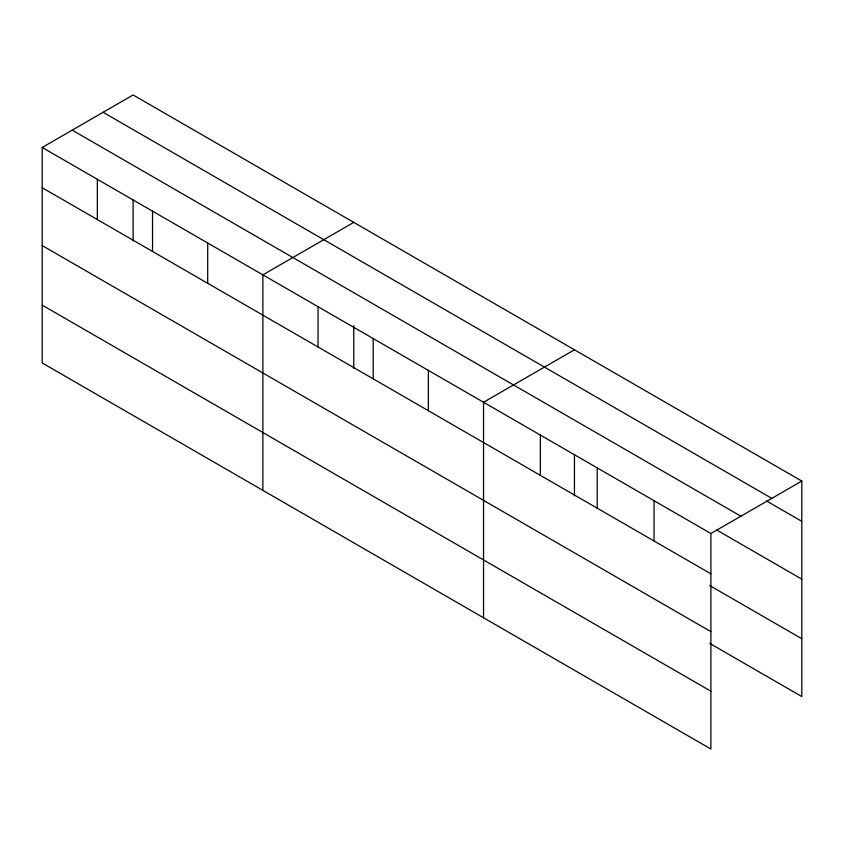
<?xml version="1.0" encoding="UTF-8"?>
<svg xmlns="http://www.w3.org/2000/svg" width="844" height="844" viewBox="0 0 844 844"><rect width="100%" height="100%" fill="white"/><g stroke="black" fill="none" stroke-linecap="round" stroke-linejoin="round"><path stroke-width="1.27" d="M42.2 147.457L710.891 533.524L710.891 749.029L42.2 362.952L42.2 147.457L133.109 94.971L801.8 481.048L801.8 696.543L709.72 643.381M353.773 222.373L262.874 274.859L262.874 490.364M574.447 349.785L483.538 402.261L483.538 617.766M710.891 533.524L801.8 481.048M103.105 112.294L771.806 498.361M766.563 500.977L801.8 521.328M72.194 130.134L740.895 516.212M716.545 529.927L801.8 579.153M42.2 187.737L710.891 573.814M709.72 585.557L801.8 638.718M42.2 245.562L710.891 631.629M42.2 305.138L710.891 691.204M654.058 500.714L654.058 540.993M597.214 467.892L597.214 508.183M574.447 454.357L574.447 495.797M540.382 435.082L540.382 475.362M428.372 370.411L428.372 410.701M373.206 338.56L373.206 378.851M353.773 325.657L353.773 368.395M318.04 306.71L318.04 347M207.698 243.009L207.698 283.299M152.532 211.158L152.532 251.449M133.109 199.553L133.109 240.994M97.366 179.308L97.366 219.588"/></g></svg>
